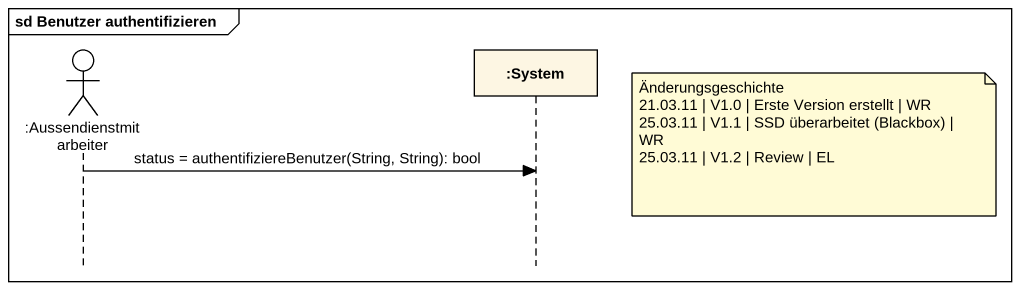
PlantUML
@startuml
mainframe sd Benutzer authentifizieren
hide footbox
actor ":Aussendienstmitarbeiter" as Aussendienstmitarbeiter
participant ":System" as System

note right of System
  Änderungsgeschichte
  21.03.11 | V1.0 | Erste Version erstellt | WR
  25.03.11 | V1.1 | SSD überarbeitet (Blackbox) | WR
  25.03.11 | V1.2 | Review | EL
end note
Aussendienstmitarbeiter -> System : status = authentifiziereBenutzer(String, String): bool
@enduml
